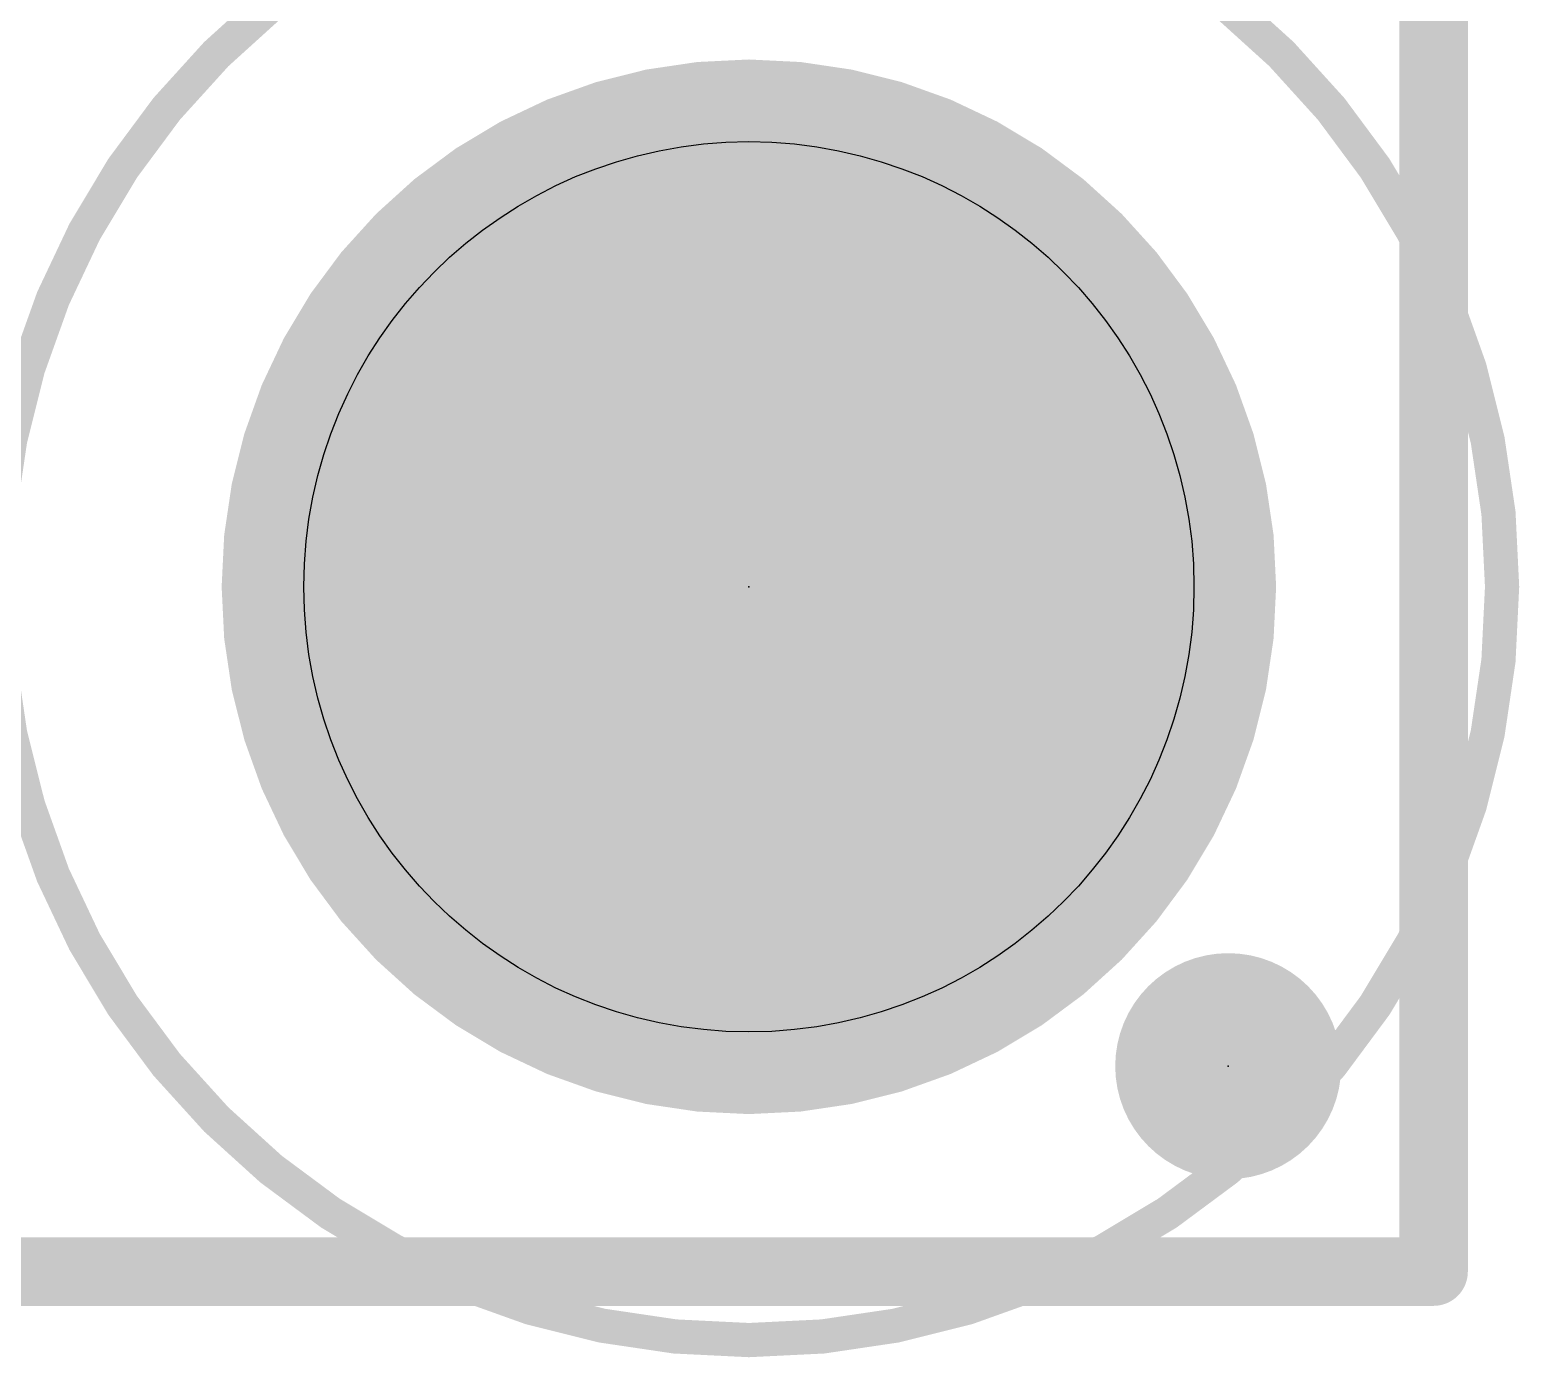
# Model space of a CAD drawing. Extents: x -1 to 106, y -9 to 10.
# Drawn here: x 15.11 to 20.64, y -0.32 to 4.61 of the extents above; entities that cross this region are included whole.
import ezdxf

# ---------------------------------------------------------------- set-up
doc = ezdxf.new("R2010")
doc.units = 0
for name, color, linetype in [('1', 12, 'CONTINUOUS'), ('16', 132, 'CONTINUOUS'), ('20', 53, 'CONTINUOUS'), ('23', 53, 'CONTINUOUS'), ('29', 253, 'CONTINUOUS'), ('30', 253, 'CONTINUOUS'), ('39', 12, 'CONTINUOUS'), ('41', 12, 'CONTINUOUS'), ('42', 132, 'CONTINUOUS')]:
    doc.layers.add(name, color=color, linetype=linetype)

# ---------------------------------------------------------------- blocks, each defined once
blk = doc.blocks.new('PIE')
at = {"const_width": 0.5}
blk.add_lwpolyline([(0, -0.25, 1), (0, 0.25, 1), (0, -0.25)], format="xyb", dxfattribs=at)

msp = doc.modelspace()

# ---------------------------------------------------------------- linework, layer by layer
at = {"layer": '1', "const_width": 0.2032}
for points in [[(20.32, 10.16), (20.32, 0)], [(20.32, 0), (0, 0)]]:
    msp.add_lwpolyline(points, dxfattribs=at)
at = {"layer": '1', "const_width": 0.1016}
for points in [[(20.32, -0.0508, 1), (20.32, 0.0508)], [(20.2692, 0, 1), (20.3708, 0)]]:
    msp.add_lwpolyline(points, format="xyb", dxfattribs=at)
at = {"layer": '16', "const_width": 0.254}
for points in [[(20.32, 10.16), (20.32, 0)], [(20.32, 0), (0, 0)]]:
    msp.add_lwpolyline(points, dxfattribs=at)
at = {"layer": '16', "const_width": 0.127}
for points in [[(20.32, -0.0635, 1), (20.32, 0.0635)], [(20.2565, 0, 1), (20.3835, 0)]]:
    msp.add_lwpolyline(points, format="xyb", dxfattribs=at)
at = {"layer": '20', "const_width": 0.2032}
for points in [[(20.32, 10.16), (20.32, 0)], [(20.32, 0), (0, 0)]]:
    msp.add_lwpolyline(points, dxfattribs=at)
at = {"layer": '20', "const_width": 0.1016}
for points in [[(20.32, -0.0508, 1), (20.32, 0.0508)], [(20.2692, 0, 1), (20.3708, 0)]]:
    msp.add_lwpolyline(points, format="xyb", dxfattribs=at)
at = {"layer": '20'}
msp.add_circle((17.78, 2.54), 1.651, dxfattribs=at)
at = {"layer": '23'}
for p in [(17.78, 2.54), (19.558, 0.762)]:
    msp.add_point(p, dxfattribs=at)
at = {"layer": '29', "const_width": 1.7526}
msp.add_lwpolyline([(17.78, 1.6637, 1), (17.78, 3.4163, 1), (17.78, 1.6637)], format="xyb", dxfattribs=at)
at = {"layer": '30', "const_width": 1.7526}
msp.add_lwpolyline([(17.78, 1.6637, 1), (17.78, 3.4163, 1), (17.78, 1.6637)], format="xyb", dxfattribs=at)
at = {"layer": '39', "const_width": 0.127}
msp.add_lwpolyline([(17.78, -0.254, 1), (17.78, 5.334, 1), (17.78, -0.254)], format="xyb", dxfattribs=at)
at = {"layer": '41'}
for points, const_width in [([(17.78, 4.3942, 1), (17.78, 0.6858)], 0.2032), ([(17.78, 0.6858, 1), (17.78, 4.3942)], 0.2032), ([(17.78, 4.445, 1), (17.78, 4.3434)], 0.1016), ([(17.78, 4.3434, 1), (17.78, 4.445)], 0.1016), ([(17.78, 0.7366, 1), (17.78, 0.635)], 0.1016), ([(17.78, 0.635, 1), (17.78, 0.7366)], 0.1016)]:
    msp.add_lwpolyline(points, format="xyb", dxfattribs=dict(at, const_width=const_width))
at = {"layer": '42'}
for points, const_width in [([(17.78, 4.3942, 1), (17.78, 0.6858)], 0.2032), ([(17.78, 0.6858, 1), (17.78, 4.3942)], 0.2032), ([(17.78, 4.445, 1), (17.78, 4.3434)], 0.1016), ([(17.78, 4.3434, 1), (17.78, 4.445)], 0.1016), ([(17.78, 0.7366, 1), (17.78, 0.635)], 0.1016), ([(17.78, 0.635, 1), (17.78, 0.7366)], 0.1016)]:
    msp.add_lwpolyline(points, format="xyb", dxfattribs=dict(at, const_width=const_width))

# ---------------------------------------------------------------- block references
at = {"layer": '1', "xscale": 0.635, "yscale": 0.635}
msp.add_blockref('PIE', (19.558, 0.762), dxfattribs=at)
at = {"layer": '29', "xscale": 0.8382, "yscale": 0.8382}
msp.add_blockref('PIE', (19.558, 0.762), dxfattribs=at)

doc.saveas('drawing.dxf')
